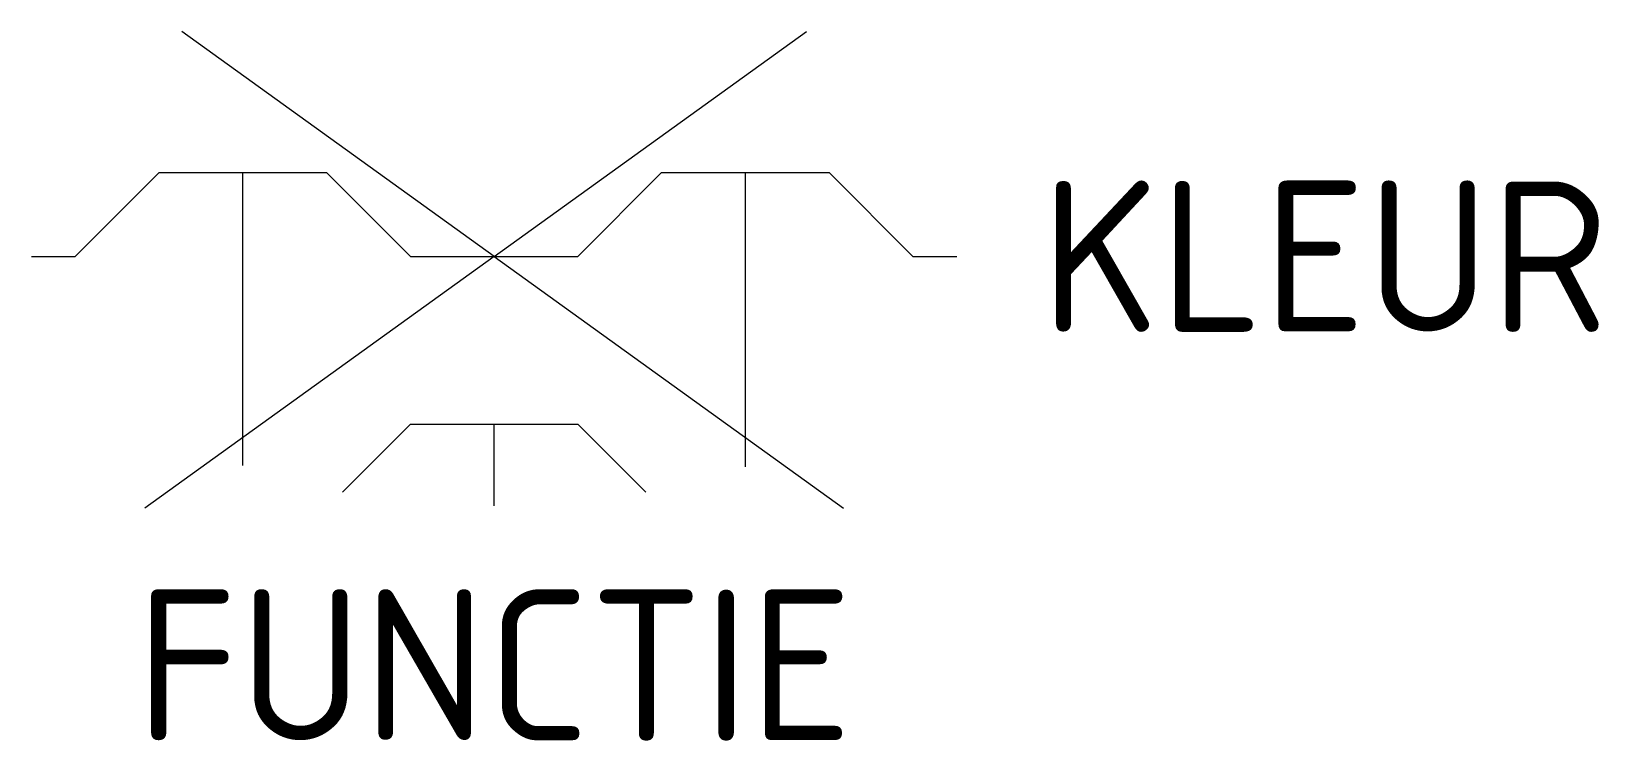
# Model space of a CAD drawing. Extents: x -5.5 to 13.2, y -5.8 to 2.7.
import ezdxf
from ezdxf.enums import TextEntityAlignment as Align

# ---------------------------------------------------------------- set-up
doc = ezdxf.new("R2010")
doc.units = 0
doc.styles.add('NLCS-ISO', font='NLCS-ISO.ttf')

msp = doc.modelspace()

# ---------------------------------------------------------------- linework, layer by layer
for p, q in [((0, 0), (-3.728, 2.684)), ((0, 0), (3.728, 2.684)), ((-5, 0), (-4, 1)), ((-4, 1), (-2, 1)), ((-3, 0), (-3, 1)), ((-1, 0), (-2, 1)), ((1, 0), (2, 1)), ((2, 1), (4, 1)), ((3, 0), (3, 1)), ((5, 0), (4, 1)), ((-5.525, 0), (-5, 0)), ((0, 0), (-4.172, -3.003)), ((-3, -2.494), (-3, 0)), ((-1, 0), (0, 0)), ((0, 0), (1, 0)), ((3, -2.508), (3, 0)), ((5, 0), (5.525, 0)), ((0, 0), (4.172, -3.003)), ((-1.811, -2.811), (-1, -2)), ((-1, -2), (0, -2)), ((0, -2), (1, -2)), ((0, -2.975), (0, -2)), ((0, -2.975), (0, -2)), ((1.811, -2.811), (1, -2))]:
    msp.add_line(p, q)

# ---------------------------------------------------------------- texts
at = {"style": 'NLCS-ISO'}
msp.add_attdef('KLEUR', text='', height=1.8, dxfattribs=at).set_placement((6.525, 0), align=Align.MIDDLE_LEFT)
at = {"style": 'NLCS-ISO', "flags": 1}
msp.add_attdef('FUNCTIE', text='', height=1.8, dxfattribs=at).set_placement((0, -3.975), align=Align.TOP_CENTER)

doc.saveas('drawing.dxf')
